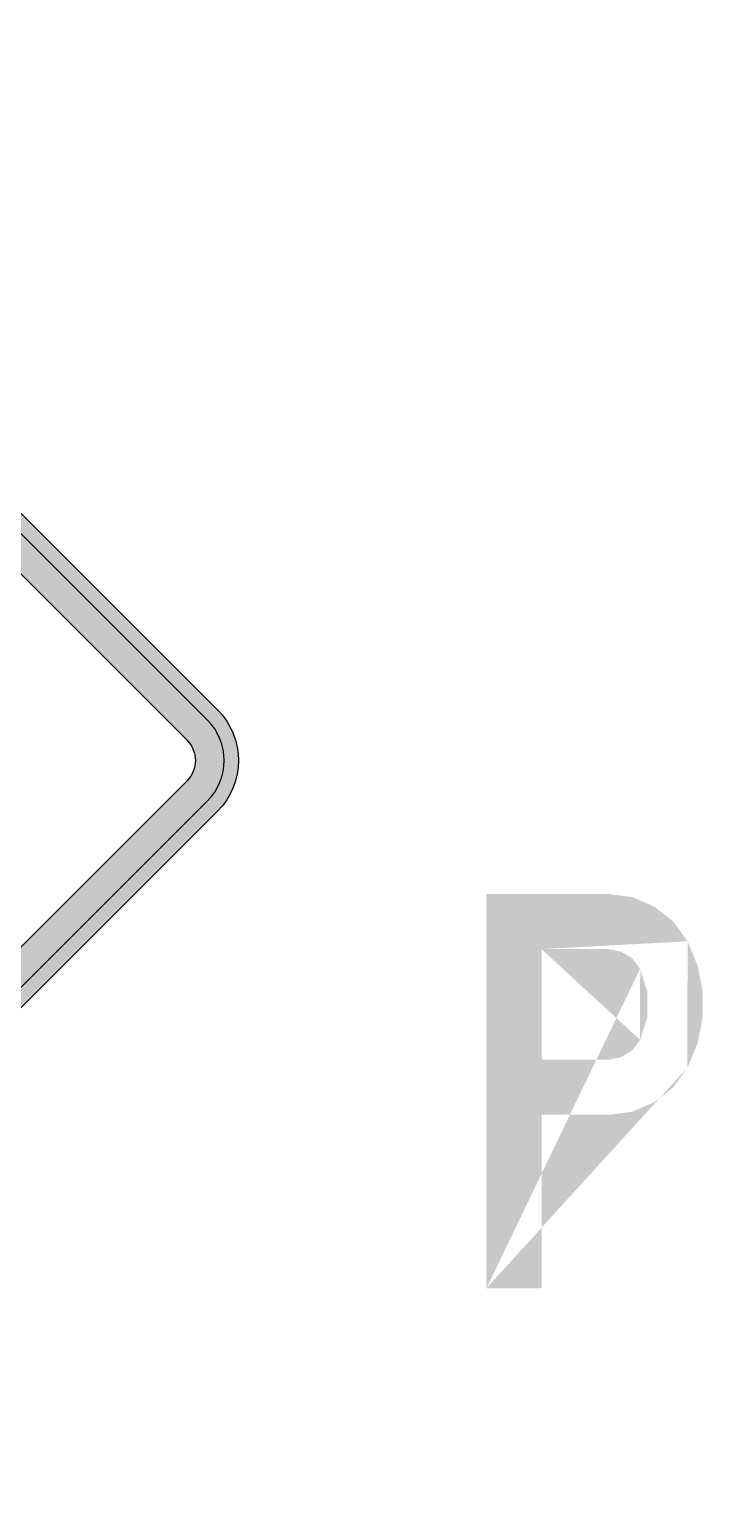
# Model space of a CAD drawing. Extents: x 141 to 1038, y -1303 to 264.
# Drawn here: x 315.4 to 409.2, y 60.4 to 264.3 of the extents above; entities that cross this region are included whole.
import ezdxf

# ---------------------------------------------------------------- set-up
doc = ezdxf.new("R2010")
doc.units = 0
doc.linetypes.add('CENTERX2', pattern=[101.60000000000001, 63.5, -12.7, 12.7, -12.7])
for name, color, linetype in [('GREEN', 84, 'CONTINUOUS'), ('L25', 1, 'CONTINUOUS'), ('TBLK25', 1, 'CONTINUOUS'), ('YELLOW', 50, 'CONTINUOUS')]:
    doc.layers.add(name, color=color, linetype=linetype)

msp = doc.modelspace()

# ---------------------------------------------------------------- hatches: boundary and pattern name
at = {"layer": 'GREEN'}
h = msp.add_hatch(color=256, dxfattribs=at)
h.paths.add_polyline_path([(396.1302417688735, 136.0477935026198), (396.1044660612169, 136.0477935026198)], flags=16)
edge = h.paths.add_edge_path(flags=17)
edge.add_line((386.7736598895088, 120.6339203239419), (386.7736598895088, 136.0477935026198))
edge.add_line((386.7736598895088, 136.0477935026198), (396.1302417688735, 136.0477935026198))
edge.add_line((397.8829898895258, 135.6869335954267), (396.1302417688735, 136.0477935026198))
edge.add_line((397.8829898895258, 135.6869335954267), (399.429532348925, 134.7332324121305))
edge.add_line((399.429532348925, 134.7332324121305), (400.5121120705044, 133.2897927833581))
edge.add_line((400.5121120705044, 133.2897927833581), (401.5173646691138, 130.0420536186199))
edge.add_line((401.5173646691138, 130.0420536186199), (401.5173646691138, 126.6396602079418))
edge.add_line((401.5173646691138, 126.6396602079418), (400.5121120705044, 123.3919210432036))
edge.add_line((400.5121120705044, 123.3919210432036), (399.429532348925, 121.9484814144312))
edge.add_line((399.429532348925, 121.9484814144312), (397.8829898895258, 120.994780231135))
edge.add_line((397.8829898895258, 120.994780231135), (396.1302417688735, 120.6339203239419))
edge.add_line((396.1302417688735, 120.6339203239419), (386.7736598895088, 120.6339203239419))
h.paths.add_polyline_path([(396.1044660612169, 143.7289543843021), (396.1302417688735, 143.7289543843021)], flags=16)
edge = h.paths.add_edge_path()
edge.add_line((386.7736598895088, 88.74936995266336), (379.0924990078266, 88.74936995266336))
edge.add_line((379.0924990078266, 88.74936995266336), (379.0924990078266, 143.7289543843021))
edge.add_line((379.0924990078266, 143.7289543843021), (396.1302417688735, 143.7289543843021))
edge.add_line((399.429532348925, 143.290767354139), (396.1302417688735, 143.7289543843021))
edge.add_line((399.429532348925, 143.290767354139), (402.5226172677232, 141.9504305559931))
edge.add_line((402.5226172677232, 141.9504305559931), (405.1517394487017, 139.8625982358043))
edge.add_line((405.1517394487017, 139.8625982358043), (407.1106932306073, 137.1303732241992))
edge.add_line((407.1106932306073, 137.1303732241992), (408.5025814440665, 133.7537555211778))
edge.add_line((408.5025814440665, 133.7537555211778), (409.2243012584527, 130.1709321569031))
edge.add_line((409.2243012584527, 130.1709321569031), (409.2243012584527, 126.5107816696586))
edge.add_line((409.2243012584527, 126.5107816696586), (408.5025814440665, 122.9279583053839))
edge.add_line((408.5025814440665, 122.9279583053839), (407.1106932306073, 119.5513406023625))
edge.add_line((407.1106932306073, 119.5513406023625), (405.1517394487017, 116.8191155907574))
edge.add_line((405.1517394487017, 116.8191155907574), (402.5226172677232, 114.7312832705686))
edge.add_line((402.5226172677232, 114.7312832705686), (399.429532348925, 113.3909464724227))
edge.add_line((399.429532348925, 113.3909464724227), (396.1302417688735, 112.9527594422596))
edge.add_line((396.1302417688735, 112.9527594422596), (386.7736598895088, 112.9527594422596))
edge.add_line((386.7736598895088, 112.9527594422596), (386.7736598895088, 88.74936995266336))
edge = h.paths.add_edge_path()
edge.add_line((386.7736598895088, 136.0477935026198), (386.7478841818522, 136.0477935026198))
edge.add_line((400.5121120705044, 123.3919210432036), (400.4863363628477, 123.3919210432036))
edge.add_line((400.5121120705044, 133.2897927833581), (400.4863363628477, 133.2897927833581))
edge.add_line((379.0924990078266, 88.74936995266336), (379.0667233001699, 88.74936995266336))
edge.add_line((407.1106932306073, 119.5513406023625), (407.0849175229506, 119.5513406023625))
edge.add_line((407.1106932306073, 137.1303732241992), (407.0849175229506, 137.1303732241992))
h = msp.add_hatch(color=256, dxfattribs=at)
h.paths.add_polyline_path([(396.1302417688735, 136.0477935026198), (396.1044660612169, 136.0477935026198)], flags=16)
edge = h.paths.add_edge_path(flags=17)
edge.add_line((386.7736598895088, 120.6339203239419), (386.7736598895088, 136.0477935026198))
edge.add_line((386.7736598895088, 136.0477935026198), (396.1302417688735, 136.0477935026198))
edge.add_line((397.8829898895258, 135.6869335954267), (396.1302417688735, 136.0477935026198))
edge.add_line((397.8829898895258, 135.6869335954267), (399.429532348925, 134.7332324121305))
edge.add_line((399.429532348925, 134.7332324121305), (400.5121120705044, 133.2897927833581))
edge.add_line((400.5121120705044, 133.2897927833581), (401.5173646691138, 130.0420536186199))
edge.add_line((401.5173646691138, 130.0420536186199), (401.5173646691138, 126.6396602079418))
edge.add_line((401.5173646691138, 126.6396602079418), (400.5121120705044, 123.3919210432036))
edge.add_line((400.5121120705044, 123.3919210432036), (399.429532348925, 121.9484814144312))
edge.add_line((399.429532348925, 121.9484814144312), (397.8829898895258, 120.994780231135))
edge.add_line((397.8829898895258, 120.994780231135), (396.1302417688735, 120.6339203239419))
edge.add_line((396.1302417688735, 120.6339203239419), (386.7736598895088, 120.6339203239419))
h.paths.add_polyline_path([(396.1044660612169, 143.7289543843021), (396.1302417688735, 143.7289543843021)], flags=16)
edge = h.paths.add_edge_path()
edge.add_line((386.7736598895088, 88.74936995266336), (379.0924990078266, 88.74936995266336))
edge.add_line((379.0924990078266, 88.74936995266336), (379.0924990078266, 143.7289543843021))
edge.add_line((379.0924990078266, 143.7289543843021), (396.1302417688735, 143.7289543843021))
edge.add_line((399.429532348925, 143.290767354139), (396.1302417688735, 143.7289543843021))
edge.add_line((399.429532348925, 143.290767354139), (402.5226172677232, 141.9504305559931))
edge.add_line((402.5226172677232, 141.9504305559931), (405.1517394487017, 139.8625982358043))
edge.add_line((405.1517394487017, 139.8625982358043), (407.1106932306073, 137.1303732241992))
edge.add_line((407.1106932306073, 137.1303732241992), (408.5025814440665, 133.7537555211778))
edge.add_line((408.5025814440665, 133.7537555211778), (409.2243012584527, 130.1709321569031))
edge.add_line((409.2243012584527, 130.1709321569031), (409.2243012584527, 126.5107816696586))
edge.add_line((409.2243012584527, 126.5107816696586), (408.5025814440665, 122.9279583053839))
edge.add_line((408.5025814440665, 122.9279583053839), (407.1106932306073, 119.5513406023625))
edge.add_line((407.1106932306073, 119.5513406023625), (405.1517394487017, 116.8191155907574))
edge.add_line((405.1517394487017, 116.8191155907574), (402.5226172677232, 114.7312832705686))
edge.add_line((402.5226172677232, 114.7312832705686), (399.429532348925, 113.3909464724227))
edge.add_line((399.429532348925, 113.3909464724227), (396.1302417688735, 112.9527594422596))
edge.add_line((396.1302417688735, 112.9527594422596), (386.7736598895088, 112.9527594422596))
edge.add_line((386.7736598895088, 112.9527594422596), (386.7736598895088, 88.74936995266336))
edge = h.paths.add_edge_path()
edge.add_line((386.7736598895088, 136.0477935026198), (386.7478841818522, 136.0477935026198))
edge.add_line((400.5121120705044, 123.3919210432036), (400.4863363628477, 123.3919210432036))
edge.add_line((400.5121120705044, 133.2897927833581), (400.4863363628477, 133.2897927833581))
edge.add_line((379.0924990078266, 88.74936995266336), (379.0667233001699, 88.74936995266336))
edge.add_line((407.1106932306073, 119.5513406023625), (407.0849175229506, 119.5513406023625))
edge.add_line((407.1106932306073, 137.1303732241992), (407.0849175229506, 137.1303732241992))
at = {"layer": 'TBLK25', "linetype": 'CENTERX2'}
h = msp.add_hatch(color=256, dxfattribs=at)
h.paths.add_polyline_path([(337.3832173116854, 165.1660927006278, -0.1988724069901197), (338.5547901379277, 162.33828061167), (342.5547900906795, 162.3388954170357, 0.1988724144194797), (340.2116444381597, 167.9945198236458), (248.2877628798995, 259.9184014942351, 0.1988815886911092), (242.6318560692365, 262.2615471920971), (242.6311488144745, 258.2615472409888, -0.1988967619089773), (245.4593357534251, 257.089974371217)])
h.paths.add_polyline_path([(239.8024815039289, 257.0899743746743, -0.1989279729434527), (242.6311488144745, 258.2615472409888), (242.6318560692365, 262.2615471920971, 0.1989431464306563), (236.9740543809117, 259.9184015011495), (145.0501728266619, 167.9945200592876, 0.1988724221665022), (142.7070271671926, 162.3388954170684), (146.7070271199444, 162.3382806117027, -0.1988724221665001), (147.8785999496791, 165.1660929328123)])
h.paths.add_polyline_path([(236.9740544940383, 64.75692989397113, 0.1989523133510657), (242.6321383540167, 62.41378423820503), (242.631523548651, 66.41378419095682, -0.1989523133510666), (239.802481618662, 67.58535701883983), (147.8785999480725, 159.5092386814682, -0.1989523133735744), (146.7070271199444, 162.3382806117027), (142.7070271671926, 162.3388954170684, 0.1989523133735746), (145.0501728234488, 156.6808115565996)])
h.paths.add_polyline_path([(245.4593358679077, 67.5853570188388, -0.19887242199628), (242.6315235486511, 66.41378419095682), (242.6321383540167, 62.41378423820503, 0.1988724219962835), (248.2877629925304, 64.75692989396914), (340.2116444344564, 156.6808113278703, 0.1989523208032523), (342.5547900906795, 162.3388954170357), (338.5547901379277, 162.33828061167, -0.1989523282328412), (337.3832173098338, 159.50923845274)])
at = {"layer": 'YELLOW', "linetype": 'Continuous'}
h = msp.add_hatch(color=256, dxfattribs=at)
edge = h.paths.add_edge_path()
edge.add_line((235.5613779430679, 63.34271645076082), (143.6374962797319, 155.2665980262931))
edge.add_arc((150.7085640932515, 162.337665839813), 10.00000000233953, 134.9999999746087, 225.0000000000015, ccw=False)
edge.add_line((143.6374962828653, 169.4087336564664), (235.5613779400998, 261.332615229089))
edge.add_arc((242.6324457536198, 254.2615474155689), 10.00000000233988, 45, 135, ccw=False)
edge.add_line((249.7035135671398, 261.332615229089), (341.6273950551496, 169.4087336533325))
edge.add_arc((334.55632724163, 162.337665839813), 10.00000000233923, -44.999999999999886, 45, ccw=False)
edge.add_line((341.6273950551496, 155.2665980262934), (249.7035135702196, 63.34271645064912))
edge.add_arc((242.6324457566996, 70.41378426416888), 10.00000000233968, 224.999999999094, 315.0000000000009, ccw=False)
edge = h.paths.add_edge_path(flags=16)
edge.add_line((236.9740543809118, 259.9184015011496), (145.0501728223393, 167.9945200549649))
edge.add_arc((150.707027072635, 162.337665806337), 7.999999999956775, 134.9999999996897, 224.9999999996897)
edge.add_line((145.0501728231426, 156.6808115569058), (236.9740544897181, 64.75692989829128))
edge.add_arc((242.6309087432853, 70.41378414370809), 7.999999999999476, 224.9999999674758, 314.9999999974991)
edge.add_line((248.2877629925304, 64.75692989396916), (340.2116444344564, 156.6808113278703))
edge.add_arc((334.554790185211, 162.3376655776096), 8.000000000000032, 314.9999999974991, 404.9999999649929)
edge.add_line((340.2116444381597, 167.9945198236458), (248.2877628798994, 259.9184014942351))
edge.add_arc((242.6309086269484, 254.2615472481967), 8.000000000003347, 44.99999996499273, 134.9999999649746)

# ---------------------------------------------------------------- linework, layer by layer
at = {"layer": 'L25'}
for points in [[(235.5613779430679, 63.34271645076082), (143.6374962797319, 155.2665980262931, -0.4142135625029013), (143.6374962828653, 169.4087336564664), (235.5613779400998, 261.332615229089, -0.4142135623730949), (249.7035135671398, 261.332615229089), (341.6273950551496, 169.4087336533325, -0.4142135623730951), (341.6273950551496, 155.2665980262934), (249.7035135702196, 63.34271645064912, -0.414213562377731)], [(239.8057163645225, 67.58705487626919), (147.8818347045627, 159.5109364484241, -0.4142135626477833), (147.8818347045134, 165.1643952311524), (239.8057163635812, 257.0882768056078, -0.4142135625128725), (245.4591751450074, 257.0882768042586), (337.3830566314936, 165.1643952300261, -0.414213562373095), (337.3830566295741, 159.5109364476801), (245.4591751484819, 67.58705487587402, -0.4142135625403221)]]:
    msp.add_lwpolyline(points, format="xyb", close=True, dxfattribs=at)
at = {"layer": 'TBLK25', "color": 1}
for p, q in [((340.2116444381597, 167.9945198236458), (248.2877628798994, 259.9184014942351)), ((248.2877629925304, 64.75692989396916), (340.2116444344564, 156.6808113278703))]:
    msp.add_line(p, q, dxfattribs=at)
msp.add_arc((334.554790185211, 162.3376655776096), 8.000000000000032, 314.9999999974991, 44.99999996499288, dxfattribs=at)

doc.saveas('drawing.dxf')
